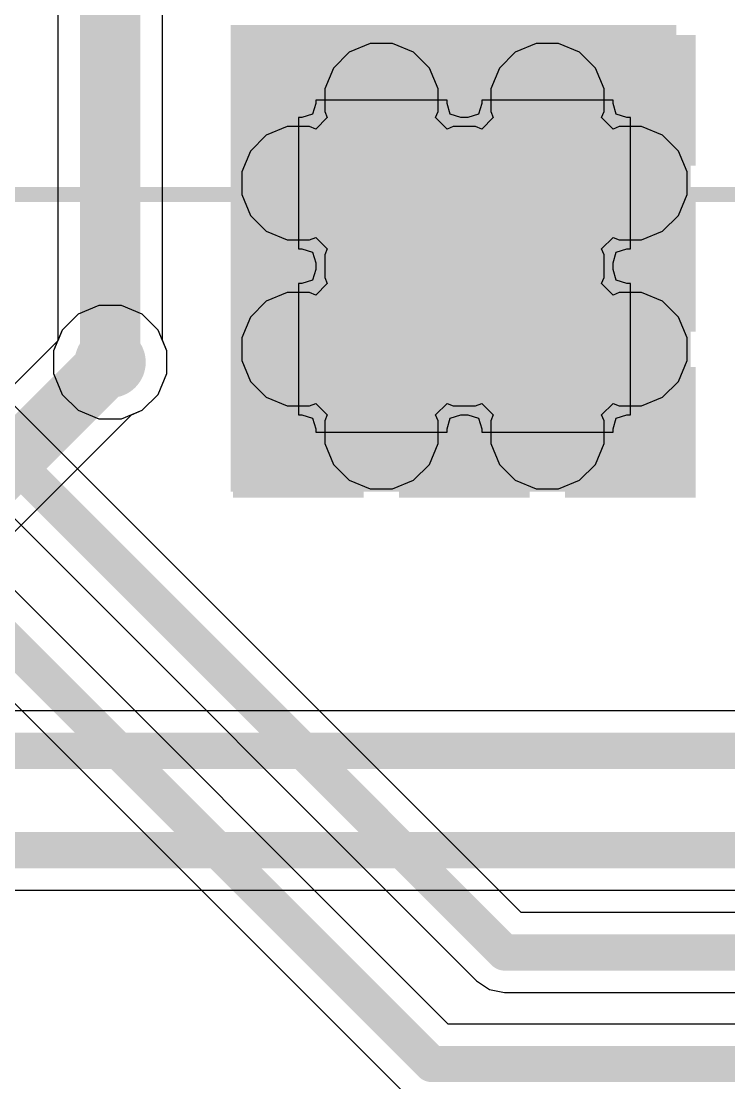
# Model space of a CAD drawing. Header units: inches. Extents: x 0 to 5376, y 0 to 5416.
# Drawn here: x 28.54 to 34.5, y 102.69 to 111.64 of the extents above; entities that cross this region are included whole.
import ezdxf

# ---------------------------------------------------------------- set-up
doc = ezdxf.new("R2010")
doc.units = ezdxf.units.IN
for name, color, linetype in [('Bottom Layer', 5, 'Continuous'), ('Bottom Paste', 16, 'Continuous'), ('Bottom Solder', 6, 'Continuous'), ('Layer 1', 16, 'Continuous'), ('Layer 2', 76, 'Continuous'), ('Multi-Layer', 9, 'Continuous'), ('Pad Holes', 156, 'Continuous'), ('Top Layer', 1, 'Continuous'), ('Top Overlay', 2, 'Continuous'), ('Via Holes', 16, 'Continuous')]:
    doc.layers.add(name, color=color, linetype=linetype)

msp = doc.modelspace()

# ---------------------------------------------------------------- hatches: boundary and pattern name
at = {"layer": 'Bottom Layer'}
for points in [[(30.34640108, 107.6706), (34.18180108, 107.6706), (34.18180108, 111.506), (30.34640108, 111.506)], [(31.32380197, 110.52259963), (30.42380123, 110.52259963), (30.42380123, 111.42260037), (31.32380197, 111.42260037)], [(32.72380171, 110.52259963), (31.82380097, 110.52259963), (31.82380097, 111.42260037), (32.72380171, 111.42260037)], [(34.12380145, 110.52259963), (33.22380071, 110.52259963), (33.22380071, 111.42260037), (34.12380145, 111.42260037)], [(31.32380197, 109.12259989), (30.42380123, 109.12259989), (30.42380123, 110.02260063), (31.32380197, 110.02260063)], [(32.72380171, 109.12259989), (31.82380097, 109.12259989), (31.82380097, 110.02260063), (32.72380171, 110.02260063)], [(34.12380145, 109.12259989), (33.22380071, 109.12259989), (33.22380071, 110.02260063), (34.12380145, 110.02260063)], [(31.32380197, 107.72260015), (30.42380123, 107.72260015), (30.42380123, 108.62260089), (31.32380197, 108.62260089)], [(32.72380171, 107.72260015), (31.82380097, 107.72260015), (31.82380097, 108.62260089), (32.72380171, 108.62260089)], [(34.12380145, 107.72260015), (33.22380071, 107.72260015), (33.22380071, 108.62260089), (34.12380145, 108.62260089)]]:
    msp.add_hatch(color=5, dxfattribs=at).paths.add_polyline_path(points)
h = msp.add_hatch(color=5, dxfattribs=at)
edge = h.paths.add_edge_path()
edge.add_arc((31.57380274, 110.9726), 0.2999994, 0, 360)
h = msp.add_hatch(color=5, dxfattribs=at)
edge = h.paths.add_edge_path()
edge.add_arc((32.97380248, 110.9726), 0.2999994, 0, 360)
h = msp.add_hatch(color=5, dxfattribs=at)
edge = h.paths.add_edge_path()
edge.add_arc((30.8738016, 110.2726014), 0.2999994, 0, 360)
h = msp.add_hatch(color=5, dxfattribs=at)
edge = h.paths.add_edge_path()
edge.add_arc((32.27380134, 110.2726014), 0.2999994, 0, 360)
h = msp.add_hatch(color=5, dxfattribs=at)
edge = h.paths.add_edge_path()
edge.add_arc((33.67380108, 110.2726014), 0.2999994, 0, 360)
h = msp.add_hatch(color=5, dxfattribs=at)
edge = h.paths.add_edge_path()
edge.add_arc((31.57380274, 109.57260026), 0.2999994, 0, 360)
h = msp.add_hatch(color=5, dxfattribs=at)
edge = h.paths.add_edge_path()
edge.add_arc((32.97380248, 109.57260026), 0.2999994, 0, 360)
h = msp.add_hatch(color=5, dxfattribs=at)
edge = h.paths.add_edge_path()
edge.add_arc((30.8738016, 108.87260166), 0.2999994, 0, 360)
h = msp.add_hatch(color=5, dxfattribs=at)
edge = h.paths.add_edge_path()
edge.add_arc((32.27380134, 108.87260166), 0.2999994, 0, 360)
h = msp.add_hatch(color=5, dxfattribs=at)
edge = h.paths.add_edge_path()
edge.add_arc((33.67380108, 108.87260166), 0.2999994, 0, 360)
h = msp.add_hatch(color=5, dxfattribs=at)
edge = h.paths.add_edge_path()
edge.add_arc((29.2862, 108.7628), 0.2999994, 0, 360)
h = msp.add_hatch(color=5, dxfattribs=at)
edge = h.paths.add_edge_path()
edge.add_arc((31.57380274, 108.17260052), 0.2999994, 0, 360)
h = msp.add_hatch(color=5, dxfattribs=at)
edge = h.paths.add_edge_path()
edge.add_arc((32.97380248, 108.17260052), 0.2999994, 0, 360)
at = {"layer": 'Bottom Paste'}
for points in [[(31.32380197, 110.52259963), (30.42380123, 110.52259963), (30.42380123, 111.42260037), (31.32380197, 111.42260037)], [(32.72380171, 110.52259963), (31.82380097, 110.52259963), (31.82380097, 111.42260037), (32.72380171, 111.42260037)], [(34.12380145, 110.52259963), (33.22380071, 110.52259963), (33.22380071, 111.42260037), (34.12380145, 111.42260037)], [(31.32380197, 109.12259989), (30.42380123, 109.12259989), (30.42380123, 110.02260063), (31.32380197, 110.02260063)], [(32.72380171, 109.12259989), (31.82380097, 109.12259989), (31.82380097, 110.02260063), (32.72380171, 110.02260063)], [(34.12380145, 109.12259989), (33.22380071, 109.12259989), (33.22380071, 110.02260063), (34.12380145, 110.02260063)], [(31.32380197, 107.72260015), (30.42380123, 107.72260015), (30.42380123, 108.62260089), (31.32380197, 108.62260089)], [(32.72380171, 107.72260015), (31.82380097, 107.72260015), (31.82380097, 108.62260089), (32.72380171, 108.62260089)], [(34.12380145, 107.72260015), (33.22380071, 107.72260015), (33.22380071, 108.62260089), (34.12380145, 108.62260089)]]:
    msp.add_hatch(color=16, dxfattribs=at).paths.add_polyline_path(points)
at = {"layer": 'Bottom Solder'}
for points in [[(31.42540197, 110.42099963), (30.32220123, 110.42099963), (30.32220123, 111.52420037), (31.42540197, 111.52420037)], [(32.82540171, 110.42099963), (31.72220097, 110.42099963), (31.72220097, 111.52420037), (32.82540171, 111.52420037)], [(34.22540145, 110.42099963), (33.12220070999999, 110.42099963), (33.12220070999999, 111.52420037), (34.22540145, 111.52420037)], [(31.42540197, 109.02099989), (30.32220123, 109.02099989), (30.32220123, 110.12420063), (31.42540197, 110.12420063)], [(32.82540171, 109.02099989), (31.72220097, 109.02099989), (31.72220097, 110.12420063), (32.82540171, 110.12420063)], [(34.22540145, 109.02099989), (33.12220070999999, 109.02099989), (33.12220070999999, 110.12420063), (34.22540145, 110.12420063)], [(31.42540197, 107.62100015), (30.32220123, 107.62100015), (30.32220123, 108.72420089), (31.42540197, 108.72420089)], [(32.82540171, 107.62100015), (31.72220097, 107.62100015), (31.72220097, 108.72420089), (32.82540171, 108.72420089)], [(34.22540145, 107.62100015), (33.12220070999999, 107.62100015), (33.12220070999999, 108.72420089), (34.22540145, 108.72420089)]]:
    msp.add_hatch(color=6, dxfattribs=at).paths.add_polyline_path(points)
at = {"layer": 'Layer 1'}
h = msp.add_hatch(color=16, dxfattribs=at)
edge = h.paths.add_edge_path()
edge.add_arc((31.57380274, 110.9726), 0.2999994, 0, 360)
h = msp.add_hatch(color=16, dxfattribs=at)
edge = h.paths.add_edge_path()
edge.add_arc((32.97380248, 110.9726), 0.2999994, 0, 360)
h = msp.add_hatch(color=16, dxfattribs=at)
edge = h.paths.add_edge_path()
edge.add_arc((30.8738016, 110.2726014), 0.2999994, 0, 360)
h = msp.add_hatch(color=16, dxfattribs=at)
edge = h.paths.add_edge_path()
edge.add_arc((32.27380134, 110.2726014), 0.2999994, 0, 360)
h = msp.add_hatch(color=16, dxfattribs=at)
edge = h.paths.add_edge_path()
edge.add_arc((33.67380108, 110.2726014), 0.2999994, 0, 360)
h = msp.add_hatch(color=16, dxfattribs=at)
edge = h.paths.add_edge_path()
edge.add_arc((31.57380274, 109.57260026), 0.2999994, 0, 360)
h = msp.add_hatch(color=16, dxfattribs=at)
edge = h.paths.add_edge_path()
edge.add_arc((32.97380248, 109.57260026), 0.2999994, 0, 360)
h = msp.add_hatch(color=16, dxfattribs=at)
edge = h.paths.add_edge_path()
edge.add_arc((30.8738016, 108.87260166), 0.2999994, 0, 360)
h = msp.add_hatch(color=16, dxfattribs=at)
edge = h.paths.add_edge_path()
edge.add_arc((32.27380134, 108.87260166), 0.2999994, 0, 360)
h = msp.add_hatch(color=16, dxfattribs=at)
edge = h.paths.add_edge_path()
edge.add_arc((33.67380108, 108.87260166), 0.2999994, 0, 360)
h = msp.add_hatch(color=16, dxfattribs=at)
edge = h.paths.add_edge_path()
edge.add_arc((29.2862, 108.7628), 0.2999994, 0, 360)
h = msp.add_hatch(color=16, dxfattribs=at)
edge = h.paths.add_edge_path()
edge.add_arc((31.57380274, 108.17260052), 0.2999994, 0, 360)
h = msp.add_hatch(color=16, dxfattribs=at)
edge = h.paths.add_edge_path()
edge.add_arc((32.97380248, 108.17260052), 0.2999994, 0, 360)
at = {"layer": 'Layer 2'}
h = msp.add_hatch(color=76, dxfattribs=at)
edge = h.paths.add_edge_path()
edge.add_arc((31.57380274, 110.9726), 0.2999994, 0, 360)
h = msp.add_hatch(color=76, dxfattribs=at)
edge = h.paths.add_edge_path()
edge.add_arc((32.97380248, 110.9726), 0.2999994, 0, 360)
h = msp.add_hatch(color=76, dxfattribs=at)
edge = h.paths.add_edge_path()
edge.add_arc((30.8738016, 110.2726014), 0.2999994, 0, 360)
h = msp.add_hatch(color=76, dxfattribs=at)
edge = h.paths.add_edge_path()
edge.add_arc((32.27380134, 110.2726014), 0.2999994, 0, 360)
h = msp.add_hatch(color=76, dxfattribs=at)
edge = h.paths.add_edge_path()
edge.add_arc((33.67380108, 110.2726014), 0.2999994, 0, 360)
h = msp.add_hatch(color=76, dxfattribs=at)
edge = h.paths.add_edge_path()
edge.add_arc((31.57380274, 109.57260026), 0.2999994, 0, 360)
h = msp.add_hatch(color=76, dxfattribs=at)
edge = h.paths.add_edge_path()
edge.add_arc((32.97380248, 109.57260026), 0.2999994, 0, 360)
h = msp.add_hatch(color=76, dxfattribs=at)
edge = h.paths.add_edge_path()
edge.add_arc((30.8738016, 108.87260166), 0.2999994, 0, 360)
h = msp.add_hatch(color=76, dxfattribs=at)
edge = h.paths.add_edge_path()
edge.add_arc((32.27380134, 108.87260166), 0.2999994, 0, 360)
h = msp.add_hatch(color=76, dxfattribs=at)
edge = h.paths.add_edge_path()
edge.add_arc((33.67380108, 108.87260166), 0.2999994, 0, 360)
h = msp.add_hatch(color=76, dxfattribs=at)
edge = h.paths.add_edge_path()
edge.add_arc((29.2862, 108.7628), 0.2999994, 0, 360)
h = msp.add_hatch(color=76, dxfattribs=at)
edge = h.paths.add_edge_path()
edge.add_arc((31.57380274, 108.17260052), 0.2999994, 0, 360)
h = msp.add_hatch(color=76, dxfattribs=at)
edge = h.paths.add_edge_path()
edge.add_arc((32.97380248, 108.17260052), 0.2999994, 0, 360)
at = {"layer": 'Multi-Layer'}
h = msp.add_hatch(color=9, dxfattribs=at)
edge = h.paths.add_edge_path()
edge.add_arc((31.57380274, 110.9726), 0.2999994, 0, 360)
h = msp.add_hatch(color=9, dxfattribs=at)
edge = h.paths.add_edge_path()
edge.add_arc((32.97380248, 110.9726), 0.2999994, 0, 360)
h = msp.add_hatch(color=9, dxfattribs=at)
edge = h.paths.add_edge_path()
edge.add_arc((30.8738016, 110.2726014), 0.2999994, 0, 360)
h = msp.add_hatch(color=9, dxfattribs=at)
edge = h.paths.add_edge_path()
edge.add_arc((32.27380134, 110.2726014), 0.2999994, 0, 360)
h = msp.add_hatch(color=9, dxfattribs=at)
edge = h.paths.add_edge_path()
edge.add_arc((33.67380108, 110.2726014), 0.2999994, 0, 360)
h = msp.add_hatch(color=9, dxfattribs=at)
edge = h.paths.add_edge_path()
edge.add_arc((31.57380274, 109.57260026), 0.2999994, 0, 360)
h = msp.add_hatch(color=9, dxfattribs=at)
edge = h.paths.add_edge_path()
edge.add_arc((32.97380248, 109.57260026), 0.2999994, 0, 360)
h = msp.add_hatch(color=9, dxfattribs=at)
edge = h.paths.add_edge_path()
edge.add_arc((30.8738016, 108.87260166), 0.2999994, 0, 360)
h = msp.add_hatch(color=9, dxfattribs=at)
edge = h.paths.add_edge_path()
edge.add_arc((32.27380134, 108.87260166), 0.2999994, 0, 360)
h = msp.add_hatch(color=9, dxfattribs=at)
edge = h.paths.add_edge_path()
edge.add_arc((33.67380108, 108.87260166), 0.2999994, 0, 360)
h = msp.add_hatch(color=9, dxfattribs=at)
edge = h.paths.add_edge_path()
edge.add_arc((31.57380274, 108.17260052), 0.2999994, 0, 360)
h = msp.add_hatch(color=9, dxfattribs=at)
edge = h.paths.add_edge_path()
edge.add_arc((32.97380248, 108.17260052), 0.2999994, 0, 360)
at = {"layer": 'Pad Holes'}
h = msp.add_hatch(color=7, dxfattribs=at)
edge = h.paths.add_edge_path()
edge.add_arc((31.57380274, 110.9726), 0.1499997, 0, 360)
h = msp.add_hatch(color=7, dxfattribs=at)
edge = h.paths.add_edge_path()
edge.add_arc((32.97380248, 110.9726), 0.1499997, 0, 360)
h = msp.add_hatch(color=7, dxfattribs=at)
edge = h.paths.add_edge_path()
edge.add_arc((30.8738016, 110.2726014), 0.1499997, 0, 360)
h = msp.add_hatch(color=7, dxfattribs=at)
edge = h.paths.add_edge_path()
edge.add_arc((32.27380134, 110.2726014), 0.1499997, 0, 360)
h = msp.add_hatch(color=7, dxfattribs=at)
edge = h.paths.add_edge_path()
edge.add_arc((33.67380108, 110.2726014), 0.1499997, 0, 360)
h = msp.add_hatch(color=7, dxfattribs=at)
edge = h.paths.add_edge_path()
edge.add_arc((31.57380274, 109.57260026), 0.1499997, 0, 360)
h = msp.add_hatch(color=7, dxfattribs=at)
edge = h.paths.add_edge_path()
edge.add_arc((32.97380248, 109.57260026), 0.1499997, 0, 360)
h = msp.add_hatch(color=7, dxfattribs=at)
edge = h.paths.add_edge_path()
edge.add_arc((30.8738016, 108.87260166), 0.1499997, 0, 360)
h = msp.add_hatch(color=7, dxfattribs=at)
edge = h.paths.add_edge_path()
edge.add_arc((32.27380134, 108.87260166), 0.1499997, 0, 360)
h = msp.add_hatch(color=7, dxfattribs=at)
edge = h.paths.add_edge_path()
edge.add_arc((33.67380108, 108.87260166), 0.1499997, 0, 360)
h = msp.add_hatch(color=7, dxfattribs=at)
edge = h.paths.add_edge_path()
edge.add_arc((31.57380274, 108.17260052), 0.1499997, 0, 360)
h = msp.add_hatch(color=7, dxfattribs=at)
edge = h.paths.add_edge_path()
edge.add_arc((32.97380248, 108.17260052), 0.1499997, 0, 360)
at = {"layer": 'Top Layer'}
msp.add_hatch(color=1, dxfattribs=at).paths.add_polyline_path([(30.3022, 107.6706), (34.0614, 107.6706), (34.0614, 111.6076), (30.3022, 111.6076)])
h = msp.add_hatch(color=1, dxfattribs=at)
edge = h.paths.add_edge_path()
edge.add_arc((31.57380274, 110.9726), 0.2999994, 0, 360)
h = msp.add_hatch(color=1, dxfattribs=at)
edge = h.paths.add_edge_path()
edge.add_arc((32.97380248, 110.9726), 0.2999994, 0, 360)
h = msp.add_hatch(color=1, dxfattribs=at)
edge = h.paths.add_edge_path()
edge.add_arc((30.8738016, 110.2726014), 0.2999994, 0, 360)
h = msp.add_hatch(color=1, dxfattribs=at)
edge = h.paths.add_edge_path()
edge.add_arc((32.27380134, 110.2726014), 0.2999994, 0, 360)
h = msp.add_hatch(color=1, dxfattribs=at)
edge = h.paths.add_edge_path()
edge.add_arc((33.67380108, 110.2726014), 0.2999994, 0, 360)
h = msp.add_hatch(color=1, dxfattribs=at)
edge = h.paths.add_edge_path()
edge.add_arc((31.57380274, 109.57260026), 0.2999994, 0, 360)
h = msp.add_hatch(color=1, dxfattribs=at)
edge = h.paths.add_edge_path()
edge.add_arc((32.97380248, 109.57260026), 0.2999994, 0, 360)
h = msp.add_hatch(color=1, dxfattribs=at)
edge = h.paths.add_edge_path()
edge.add_arc((30.8738016, 108.87260166), 0.2999994, 0, 360)
h = msp.add_hatch(color=1, dxfattribs=at)
edge = h.paths.add_edge_path()
edge.add_arc((32.27380134, 108.87260166), 0.2999994, 0, 360)
h = msp.add_hatch(color=1, dxfattribs=at)
edge = h.paths.add_edge_path()
edge.add_arc((33.67380108, 108.87260166), 0.2999994, 0, 360)
h = msp.add_hatch(color=1, dxfattribs=at)
edge = h.paths.add_edge_path()
edge.add_arc((29.2862, 108.7628), 0.2999994, 0, 360)
h = msp.add_hatch(color=1, dxfattribs=at)
edge = h.paths.add_edge_path()
edge.add_arc((31.57380274, 108.17260052), 0.2999994, 0, 360)
h = msp.add_hatch(color=1, dxfattribs=at)
edge = h.paths.add_edge_path()
edge.add_arc((32.97380248, 108.17260052), 0.2999994, 0, 360)
at = {"layer": 'Via Holes'}
h = msp.add_hatch(color=7, dxfattribs=at)
edge = h.paths.add_edge_path()
edge.add_arc((29.2862, 108.7628), 0.1499997, 0, 360)

# ---------------------------------------------------------------- linework, layer by layer
at = {"layer": 'Bottom Layer'}
for p, q in [((28.8459418, 114.7826), (28.8459418, 108.94847146)), ((29.7264582, 108.94847146), (29.7264582, 114.60023816)), ((31.01980334, 110.94393356), (30.9923688, 110.8540328)), ((32.12780213999999, 110.97261016), (31.01980334, 110.97261016)), ((31.01980334, 110.97261016), (31.01980334, 110.94393356)), ((32.12780213999999, 110.94393356), (32.12780213999999, 110.97261016)), ((32.15523414, 110.8540328), (32.12780213999999, 110.94393356)), ((32.41980307999999, 110.94393356), (32.39236854, 110.8540328)), ((33.52780188, 110.97261016), (32.41980307999999, 110.97261016)), ((32.41980307999999, 110.97261016), (32.41980307999999, 110.94393356)), ((33.52780188, 110.94393356), (33.52780188, 110.97261016)), ((33.55523388, 110.8540328), (33.52780188, 110.94393356)), ((30.9923688, 110.8540328), (30.90247058, 110.8266008)), ((32.2451349, 110.8266008), (32.15523414, 110.8540328)), ((32.39236854, 110.8540328), (32.30247032, 110.8266008)), ((33.64513463999999, 110.8266008), (33.55523388, 110.8540328)), ((30.90247058, 110.8266008), (30.87381176, 110.8266008)), ((30.87381176, 110.8266008), (30.87381176, 109.718602)), ((32.30247032, 110.8266008), (32.2451349, 110.8266008)), ((33.67380108, 110.8266008), (33.64513463999999, 110.8266008)), ((33.67380108, 109.718602), (33.67380108, 110.8266008)), ((30.87381176, 109.718602), (30.90247058, 109.718602)), ((30.90247058, 109.718602), (30.9923688, 109.69116746)), ((30.9923688, 109.69116746), (31.01980334, 109.60126924)), ((33.52780188, 109.60126924), (33.55523388, 109.69116746)), ((33.55523388, 109.69116746), (33.64513463999999, 109.718602)), ((33.64513463999999, 109.718602), (33.67380108, 109.718602)), ((31.01980334, 109.60126924), (31.01980334, 109.54393382)), ((33.52780188, 109.54393382), (33.52780188, 109.60126924)), ((31.01980334, 109.54393382), (30.9923688, 109.45403306)), ((33.55523388, 109.45403306), (33.52780188, 109.54393382)), ((30.90247058, 109.42660106), (30.87381176, 109.42660106)), ((30.87381176, 109.42660106), (30.87381176, 108.31860226)), ((30.9923688, 109.45403306), (30.90247058, 109.42660106)), ((33.64513463999999, 109.42660106), (33.55523388, 109.45403306)), ((33.67380108, 109.42660106), (33.64513463999999, 109.42660106)), ((33.67380108, 108.31860226), (33.67380108, 109.42660106)), ((28.8459418, 108.94847146), (28.8084006, 108.85783918)), ((29.7639994, 108.85783918), (29.7264582, 108.94847146)), ((28.8084006, 108.85783918), (28.8084006, 108.66776082)), ((29.7639994, 108.66776082), (29.7639994, 108.85783918)), ((28.8084006, 108.66776082), (28.88114112, 108.49214776)), ((29.69125888, 108.49214776), (29.7639994, 108.66776082)), ((28.88114112, 108.49214776), (29.01554776, 108.35774112)), ((29.55685224, 108.35774112), (29.69125888, 108.49214776)), ((29.01554776, 108.35774112), (29.19116082, 108.2850006)), ((29.38123918, 108.2850006), (29.55685224, 108.35774112)), ((29.19116082, 108.2850006), (29.38123918, 108.2850006)), ((30.87381176, 108.31860226), (30.90247058, 108.31860226)), ((30.90247058, 108.31860226), (30.9923688, 108.29116772)), ((30.9923688, 108.29116772), (31.01980334, 108.2012695)), ((32.12780213999999, 108.2012695), (32.15523414, 108.29116772)), ((32.15523414, 108.29116772), (32.2451349, 108.31860226)), ((32.2451349, 108.31860226), (32.30247032, 108.31860226)), ((32.30247032, 108.31860226), (32.39236854, 108.29116772)), ((32.39236854, 108.29116772), (32.41980307999999, 108.2012695)), ((33.52780188, 108.2012695), (33.55523388, 108.29116772)), ((33.55523388, 108.29116772), (33.64513463999999, 108.31860226)), ((33.64513463999999, 108.31860226), (33.67380108, 108.31860226)), ((31.01980334, 108.2012695), (31.01980334, 108.17260052)), ((31.01980334, 108.17260052), (32.12780213999999, 108.17260052)), ((32.12780213999999, 108.17260052), (32.12780213999999, 108.2012695)), ((32.41980307999999, 108.2012695), (32.41980307999999, 108.17260052)), ((32.41980307999999, 108.17260052), (33.52780188, 108.17260052)), ((33.52780188, 108.17260052), (33.52780188, 108.2012695))]:
    msp.add_line(p, q, dxfattribs=at)
msp.add_lwpolyline([(29.2862, 108.7628, 0.508, 0.508, 0), (29.2862, 114.7826, 0.508, 0.508, 0)], format="xyseb", dxfattribs=at)
msp.add_lwpolyline([(29.15919999999999, 108.7628, 0.254, 0.254, 1), (29.4132, 108.7628, 0.254, 0.254, 1)], format="xyseb", close=True, dxfattribs=at)
at = {"layer": 'Layer 1'}
for p, q in [((31.01980334, 110.94393356), (30.9923688, 110.8540328)), ((32.12780213999999, 110.97261016), (31.01980334, 110.97261016)), ((31.01980334, 110.97261016), (31.01980334, 110.94393356)), ((32.12780213999999, 110.94393356), (32.12780213999999, 110.97261016)), ((32.15523414, 110.8540328), (32.12780213999999, 110.94393356)), ((32.41980307999999, 110.94393356), (32.39236854, 110.8540328)), ((33.52780188, 110.97261016), (32.41980307999999, 110.97261016)), ((32.41980307999999, 110.97261016), (32.41980307999999, 110.94393356)), ((33.52780188, 110.94393356), (33.52780188, 110.97261016)), ((33.55523388, 110.8540328), (33.52780188, 110.94393356)), ((30.9923688, 110.8540328), (30.90247058, 110.8266008)), ((32.2451349, 110.8266008), (32.15523414, 110.8540328)), ((32.39236854, 110.8540328), (32.30247032, 110.8266008)), ((33.64513463999999, 110.8266008), (33.55523388, 110.8540328)), ((30.90247058, 110.8266008), (30.87381176, 110.8266008)), ((30.87381176, 110.8266008), (30.87381176, 109.718602)), ((32.30247032, 110.8266008), (32.2451349, 110.8266008)), ((33.67380108, 110.8266008), (33.64513463999999, 110.8266008)), ((33.67380108, 109.718602), (33.67380108, 110.8266008)), ((30.87381176, 109.718602), (30.90247058, 109.718602)), ((30.90247058, 109.718602), (30.9923688, 109.69116746)), ((30.9923688, 109.69116746), (31.01980334, 109.60126924)), ((33.52780188, 109.60126924), (33.55523388, 109.69116746)), ((33.55523388, 109.69116746), (33.64513463999999, 109.718602)), ((33.64513463999999, 109.718602), (33.67380108, 109.718602)), ((31.01980334, 109.60126924), (31.01980334, 109.54393382)), ((33.52780188, 109.54393382), (33.52780188, 109.60126924)), ((31.01980334, 109.54393382), (30.9923688, 109.45403306)), ((33.55523388, 109.45403306), (33.52780188, 109.54393382)), ((30.90247058, 109.42660106), (30.87381176, 109.42660106)), ((30.87381176, 109.42660106), (30.87381176, 108.31860226)), ((30.9923688, 109.45403306), (30.90247058, 109.42660106)), ((33.64513463999999, 109.42660106), (33.55523388, 109.45403306)), ((33.67380108, 109.42660106), (33.64513463999999, 109.42660106)), ((33.67380108, 108.31860226), (33.67380108, 109.42660106)), ((29.19116082, 109.2405994), (29.01554776, 109.16785888)), ((29.38123918, 109.2405994), (29.19116082, 109.2405994)), ((29.55685224, 109.16785888), (29.38123918, 109.2405994)), ((29.01554776, 109.16785888), (28.88114112, 109.03345224)), ((29.69125888, 109.03345224), (29.55685224, 109.16785888)), ((28.88114112, 109.03345224), (28.8084006, 108.85783918)), ((29.7639994, 108.85783918), (29.69125888, 109.03345224)), ((28.8084006, 108.85783918), (28.8084006, 108.66776082)), ((29.7639994, 108.66776082), (29.7639994, 108.85783918)), ((28.8084006, 108.66776082), (28.88114112, 108.49214776)), ((29.69125888, 108.49214776), (29.7639994, 108.66776082)), ((28.88114112, 108.49214776), (29.01554776, 108.35774112)), ((29.55685224, 108.35774112), (29.69125888, 108.49214776)), ((29.01554776, 108.35774112), (29.19116082, 108.2850006)), ((29.38123918, 108.2850006), (29.55685224, 108.35774112)), ((29.19116082, 108.2850006), (29.38123918, 108.2850006)), ((30.87381176, 108.31860226), (30.90247058, 108.31860226)), ((30.90247058, 108.31860226), (30.9923688, 108.29116772)), ((30.9923688, 108.29116772), (31.01980334, 108.2012695)), ((32.12780213999999, 108.2012695), (32.15523414, 108.29116772)), ((32.15523414, 108.29116772), (32.2451349, 108.31860226)), ((32.2451349, 108.31860226), (32.30247032, 108.31860226)), ((32.30247032, 108.31860226), (32.39236854, 108.29116772)), ((32.39236854, 108.29116772), (32.41980307999999, 108.2012695)), ((33.52780188, 108.2012695), (33.55523388, 108.29116772)), ((33.55523388, 108.29116772), (33.64513463999999, 108.31860226)), ((33.64513463999999, 108.31860226), (33.67380108, 108.31860226)), ((31.01980334, 108.2012695), (31.01980334, 108.17260052)), ((31.01980334, 108.17260052), (32.12780213999999, 108.17260052)), ((32.12780213999999, 108.17260052), (32.12780213999999, 108.2012695)), ((32.41980307999999, 108.2012695), (32.41980307999999, 108.17260052)), ((32.41980307999999, 108.17260052), (33.52780188, 108.17260052)), ((33.52780188, 108.17260052), (33.52780188, 108.2012695)), ((35.85595826, 105.82286938), (28.23185362, 105.82286938)), ((28.11780508, 104.31133062), (34.78915826, 104.31133062))]:
    msp.add_line(p, q, dxfattribs=at)
for points in [[(28.0924, 105.4862, 0.3048, 0.3048, 0), (36.1823, 105.4862, 0.3048, 0.3048, 0)], [(28.11780508, 104.648, 0.3048, 0.3048, 0), (35.10279999999999, 104.648, 0.3048, 0.3048, 0)]]:
    msp.add_lwpolyline(points, format="xyseb", dxfattribs=at)
at = {"layer": 'Layer 2'}
for p, q in [((32.75305362, 104.12106938), (25.25717072, 111.61695228)), ((24.49493958, 111.42693742), (32.3755385, 103.5463385)), ((31.3031505, 111.37765888), (31.16874386, 111.24325224)), ((31.47876356, 111.4503994), (31.3031505, 111.37765888)), ((31.66884192, 111.4503994), (31.47876356, 111.4503994)), ((31.84445498, 111.37765888), (31.66884192, 111.4503994)), ((31.97886162, 111.24325224), (31.84445498, 111.37765888)), ((32.70315024, 111.37765888), (32.5687436, 111.24325224)), ((32.8787633, 111.4503994), (32.70315024, 111.37765888)), ((33.06884166, 111.4503994), (32.8787633, 111.4503994)), ((33.24445471999999, 111.37765888), (33.06884166, 111.4503994)), ((33.37886135999999, 111.24325224), (33.24445471999999, 111.37765888)), ((31.16874386, 111.24325224), (31.09600334, 111.06763918)), ((32.05160214, 111.06763918), (31.97886162, 111.24325224)), ((32.5687436, 111.24325224), (32.49600308, 111.06763918)), ((33.45160188, 111.06763918), (33.37886135999999, 111.24325224)), ((31.09600334, 111.06763918), (31.09600334, 110.87756082)), ((32.05160214, 110.87756082), (32.05160214, 111.06763918)), ((32.49600308, 111.06763918), (32.49600308, 110.87756082)), ((33.45160188, 110.87756082), (33.45160188, 111.06763918)), ((32.13685469999999, 103.18126938), (24.37260048, 110.9455236)), ((31.09600334, 110.87756082), (31.11718694, 110.82642046)), ((32.03041854, 110.82642046), (32.05160214, 110.87756082)), ((32.49600308, 110.87756082), (32.51718668, 110.82642046)), ((33.43041828, 110.82642046), (33.45160188, 110.87756082)), ((30.77876242, 110.7504008), (30.60314936, 110.67766028)), ((30.96884078, 110.7504008), (30.77876242, 110.7504008)), ((31.01998368, 110.7292172), (30.96884078, 110.7504008)), ((31.11718694, 110.82642046), (31.01998368, 110.7292172)), ((32.1276218, 110.7292172), (32.03041854, 110.82642046)), ((32.17876216, 110.7504008), (32.1276218, 110.7292172)), ((32.36884052, 110.7504008), (32.17876216, 110.7504008)), ((32.41998342, 110.7292172), (32.36884052, 110.7504008)), ((32.51718668, 110.82642046), (32.41998342, 110.7292172)), ((33.52762154, 110.7292172), (33.43041828, 110.82642046)), ((33.5787619, 110.7504008), (33.52762154, 110.7292172)), ((33.76884026, 110.7504008), (33.5787619, 110.7504008)), ((33.94445332, 110.67766028), (33.76884026, 110.7504008)), ((30.60314936, 110.67766028), (30.46874272, 110.54325364)), ((34.07885996, 110.54325364), (33.94445332, 110.67766028)), ((30.46874272, 110.54325364), (30.3960022, 110.36764058)), ((34.15160048, 110.36764058), (34.07885996, 110.54325364)), ((23.89647748, 110.4694006), (31.75933958, 102.6065385)), ((30.3960022, 110.36764058), (30.3960022, 110.17756222)), ((34.15160048, 110.17756222), (34.15160048, 110.36764058)), ((30.3960022, 110.17756222), (30.46874272, 110.00194916)), ((34.07885996, 110.00194916), (34.15160048, 110.17756222)), ((30.46874272, 110.00194916), (30.60314936, 109.86754252)), ((33.94445332, 109.86754252), (34.07885996, 110.00194916)), ((30.60314936, 109.86754252), (30.77876242, 109.794802)), ((33.76884026, 109.794802), (33.94445332, 109.86754252)), ((30.77876242, 109.794802), (30.96884078, 109.794802)), ((30.96884078, 109.794802), (31.01998622, 109.8159856)), ((31.01998622, 109.8159856), (31.11718694, 109.71878488)), ((33.43041828, 109.71878234), (33.52762154, 109.8159856)), ((33.52762154, 109.8159856), (33.5787619, 109.794802)), ((33.5787619, 109.794802), (33.76884026, 109.794802)), ((31.11718694, 109.71878488), (31.09600334, 109.66763944)), ((33.45160188, 109.66763944), (33.43041828, 109.71878234)), ((31.09600334, 109.66763944), (31.09600334, 109.47756108)), ((33.45160188, 109.47756108), (33.45160188, 109.66763944)), ((31.11718694, 109.42642072), (31.01998368, 109.32921746)), ((31.09600334, 109.47756108), (31.11718694, 109.42642072)), ((33.43041828, 109.42642072), (33.45160188, 109.47756108)), ((33.52762154, 109.32921746), (33.43041828, 109.42642072)), ((30.77876242, 109.35040106), (30.60314936, 109.27766054)), ((30.96884078, 109.35040106), (30.77876242, 109.35040106)), ((31.01998368, 109.32921746), (30.96884078, 109.35040106)), ((33.5787619, 109.35040106), (33.52762154, 109.32921746)), ((33.76884026, 109.35040106), (33.5787619, 109.35040106)), ((33.94445332, 109.27766054), (33.76884026, 109.35040106)), ((30.60314936, 109.27766054), (30.46874272, 109.1432539)), ((34.07885996, 109.1432539), (33.94445332, 109.27766054)), ((30.46874272, 109.1432539), (30.3960022, 108.96764084)), ((34.15160048, 108.96764084), (34.07885996, 109.1432539)), ((30.3960022, 108.96764084), (30.3960022, 108.77756248)), ((34.15160048, 108.77756248), (34.15160048, 108.96764084)), ((30.3960022, 108.77756248), (30.46874272, 108.60194942)), ((34.07885996, 108.60194942), (34.15160048, 108.77756248)), ((30.46874272, 108.60194942), (30.60314936, 108.46754278)), ((33.94445332, 108.46754278), (34.07885996, 108.60194942)), ((30.60314936, 108.46754278), (30.77876242, 108.39480226)), ((33.76884026, 108.39480226), (33.94445332, 108.46754278)), ((30.77876242, 108.39480226), (30.96884078, 108.39480226)), ((30.96884078, 108.39480226), (31.01998622, 108.41598586)), ((31.01998622, 108.41598586), (31.11718694, 108.31878514)), ((32.03041854, 108.3187826), (32.1276218, 108.41598586)), ((32.1276218, 108.41598586), (32.17876216, 108.39480226)), ((32.17876216, 108.39480226), (32.36884052, 108.39480226)), ((32.36884052, 108.39480226), (32.41998596, 108.41598586)), ((32.41998596, 108.41598586), (32.51718668, 108.31878514)), ((33.43041828, 108.3187826), (33.52762154, 108.41598586)), ((33.52762154, 108.41598586), (33.5787619, 108.39480226)), ((33.5787619, 108.39480226), (33.76884026, 108.39480226)), ((31.11718694, 108.31878514), (31.09600334, 108.2676397)), ((31.09600334, 108.2676397), (31.09600334, 108.07756134)), ((32.05160214, 108.2676397), (32.03041854, 108.3187826)), ((32.05160214, 108.07756134), (32.05160214, 108.2676397)), ((32.51718668, 108.31878514), (32.49600308, 108.2676397)), ((32.49600308, 108.2676397), (32.49600308, 108.07756134)), ((33.45160188, 108.2676397), (33.43041828, 108.3187826)), ((33.45160188, 108.07756134), (33.45160188, 108.2676397)), ((31.09600334, 108.07756134), (31.16874386, 107.90194828)), ((31.97886162, 107.90194828), (32.05160214, 108.07756134)), ((32.49600308, 108.07756134), (32.5687436, 107.90194828)), ((33.37886135999999, 107.90194828), (33.45160188, 108.07756134)), ((31.16874386, 107.90194828), (31.3031505, 107.76754164)), ((31.84445498, 107.76754164), (31.97886162, 107.90194828)), ((32.5687436, 107.90194828), (32.70315024, 107.76754164)), ((33.24445471999999, 107.76754164), (33.37886135999999, 107.90194828)), ((31.3031505, 107.76754164), (31.47876356, 107.69480112)), ((31.66884192, 107.69480112), (31.84445498, 107.76754164)), ((32.70315024, 107.76754164), (32.8787633, 107.69480112)), ((33.06884166, 107.69480112), (33.24445471999999, 107.76754164)), ((31.47876356, 107.69480112), (31.66884192, 107.69480112)), ((32.8787633, 107.69480112), (33.06884166, 107.69480112)), ((34.85582564, 104.12106938), (32.75305362, 104.12106938)), ((32.3755385, 103.5463385), (32.48476104, 103.47335922)), ((32.48476104, 103.47335922), (32.6136, 103.44773062)), ((32.6136, 103.44773062), (38.64858158, 103.44773062)), ((38.2016, 103.18126938), (32.13685469999999, 103.18126938))]:
    msp.add_line(p, q, dxfattribs=at)
for points in [[(24.73300108, 111.66499892, 0.3048, 0.3048, 0), (32.6136, 103.7844, 0.3048, 0.3048, 0)], [(23.89480108, 110.9472, 0.3048, 0.3048, 0), (31.99740108, 102.8446, 0.3048, 0.3048, 0)], [(32.6136, 103.7844, 0.3048, 0.3048, 0), (38.7880352, 103.7844, 0.3048, 0.3048, 0)], [(31.99740108, 102.8446, 0.3048, 0.3048, 0), (38.2016, 102.8446, 0.3048, 0.3048, 0)]]:
    msp.add_lwpolyline(points, format="xyseb", dxfattribs=at)
for points in [[(32.5374, 103.7844, 0.1524, 0.1524, 1), (32.6898, 103.7844, 0.1524, 0.1524, 1)], [(32.5374, 103.7844, 0.1524, 0.1524, 1), (32.6898, 103.7844, 0.1524, 0.1524, 1)], [(31.92120108, 102.8446, 0.1524, 0.1524, 1), (32.07360108, 102.8446, 0.1524, 0.1524, 1)], [(31.92120108, 102.8446, 0.1524, 0.1524, 1), (32.07360108, 102.8446, 0.1524, 0.1524, 1)]]:
    msp.add_lwpolyline(points, format="xyseb", close=True, dxfattribs=at)
at = {"layer": 'Top Layer'}
for p, q in [((31.01980334, 110.94393356), (30.9923688, 110.8540328)), ((32.12780213999999, 110.97261016), (31.01980334, 110.97261016)), ((31.01980334, 110.97261016), (31.01980334, 110.94393356)), ((32.12780213999999, 110.94393356), (32.12780213999999, 110.97261016)), ((32.15523414, 110.8540328), (32.12780213999999, 110.94393356)), ((32.41980307999999, 110.94393356), (32.39236854, 110.8540328)), ((33.52780188, 110.97261016), (32.41980307999999, 110.97261016)), ((32.41980307999999, 110.97261016), (32.41980307999999, 110.94393356)), ((33.52780188, 110.94393356), (33.52780188, 110.97261016)), ((33.55523388, 110.8540328), (33.52780188, 110.94393356)), ((30.9923688, 110.8540328), (30.90247058, 110.8266008)), ((32.2451349, 110.8266008), (32.15523414, 110.8540328)), ((32.39236854, 110.8540328), (32.30247032, 110.8266008)), ((33.64513463999999, 110.8266008), (33.55523388, 110.8540328)), ((30.90247058, 110.8266008), (30.87381176, 110.8266008)), ((30.87381176, 110.8266008), (30.87381176, 109.718602)), ((32.30247032, 110.8266008), (32.2451349, 110.8266008)), ((33.67380108, 110.8266008), (33.64513463999999, 110.8266008)), ((33.67380108, 109.718602), (33.67380108, 110.8266008)), ((30.87381176, 109.718602), (30.90247058, 109.718602)), ((30.90247058, 109.718602), (30.9923688, 109.69116746)), ((30.9923688, 109.69116746), (31.01980334, 109.60126924)), ((33.52780188, 109.60126924), (33.55523388, 109.69116746)), ((33.55523388, 109.69116746), (33.64513463999999, 109.718602)), ((33.64513463999999, 109.718602), (33.67380108, 109.718602)), ((31.01980334, 109.60126924), (31.01980334, 109.54393382)), ((33.52780188, 109.54393382), (33.52780188, 109.60126924)), ((31.01980334, 109.54393382), (30.9923688, 109.45403306)), ((33.55523388, 109.45403306), (33.52780188, 109.54393382)), ((30.90247058, 109.42660106), (30.87381176, 109.42660106)), ((30.87381176, 109.42660106), (30.87381176, 108.31860226)), ((30.9923688, 109.45403306), (30.90247058, 109.42660106)), ((33.64513463999999, 109.42660106), (33.55523388, 109.45403306)), ((33.67380108, 109.42660106), (33.64513463999999, 109.42660106)), ((33.67380108, 108.31860226), (33.67380108, 109.42660106)), ((29.19116082, 109.2405994), (29.01554776, 109.16785888)), ((29.38123918, 109.2405994), (29.19116082, 109.2405994)), ((29.55685224, 109.16785888), (29.38123918, 109.2405994)), ((29.01554776, 109.16785888), (28.88114112, 109.03345224)), ((29.69125888, 109.03345224), (29.55685224, 109.16785888)), ((28.88114112, 109.03345224), (28.84359992, 108.94281996)), ((29.7639994, 108.85783918), (29.69125888, 109.03345224)), ((28.84359992, 108.94281996), (27.09779696, 107.197017)), ((29.7639994, 108.66776082), (29.7639994, 108.85783918)), ((29.69125888, 108.49214776), (29.7639994, 108.66776082)), ((29.55685224, 108.35774112), (29.69125888, 108.49214776)), ((29.46621996, 108.32019992), (29.55685224, 108.35774112)), ((27.59146882, 106.44544878), (29.46621996, 108.32019992)), ((30.87381176, 108.31860226), (30.90247058, 108.31860226)), ((30.90247058, 108.31860226), (30.9923688, 108.29116772)), ((30.9923688, 108.29116772), (31.01980334, 108.2012695)), ((32.12780213999999, 108.2012695), (32.15523414, 108.29116772)), ((32.15523414, 108.29116772), (32.2451349, 108.31860226)), ((32.2451349, 108.31860226), (32.30247032, 108.31860226)), ((32.30247032, 108.31860226), (32.39236854, 108.29116772)), ((32.39236854, 108.29116772), (32.41980307999999, 108.2012695)), ((33.52780188, 108.2012695), (33.55523388, 108.29116772)), ((33.55523388, 108.29116772), (33.64513463999999, 108.31860226)), ((33.64513463999999, 108.31860226), (33.67380108, 108.31860226)), ((31.01980334, 108.2012695), (31.01980334, 108.17260052)), ((31.01980334, 108.17260052), (32.12780213999999, 108.17260052)), ((32.12780213999999, 108.17260052), (32.12780213999999, 108.2012695)), ((32.41980307999999, 108.2012695), (32.41980307999999, 108.17260052)), ((32.41980307999999, 108.17260052), (33.52780188, 108.17260052)), ((33.52780188, 108.17260052), (33.52780188, 108.2012695))]:
    msp.add_line(p, q, dxfattribs=at)
msp.add_lwpolyline([(27.2801588, 106.7567588, 0.508, 0.508, 0), (29.2862, 108.7628, 0.508, 0.508, 0)], format="xyseb", dxfattribs=at)
msp.add_lwpolyline([(29.15919999999999, 108.7628, 0.254, 0.254, 1), (29.4132, 108.7628, 0.254, 0.254, 1)], format="xyseb", close=True, dxfattribs=at)
at = {"layer": 'Top Overlay'}
msp.add_lwpolyline([(27.4250404, 110.17859854, 0.127, 0.127, 0), (43.2070002, 110.17859854, 0.127, 0.127, 0)], format="xyseb", dxfattribs=at)

doc.saveas('drawing.dxf')
